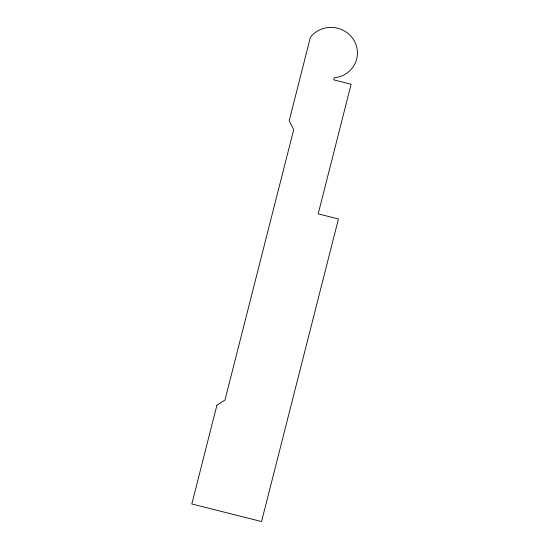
<?xml version="1.0" encoding="UTF-8"?>
<svg xmlns="http://www.w3.org/2000/svg" width="549" height="549" viewBox="0 0 549 549"><rect width="100%" height="100%" fill="white"/><g stroke="black" fill="none" stroke-linecap="round" stroke-linejoin="round"><path stroke-width="0.82" d="M216.917 405.183L191.814 503.975L261.557 521.55L338.452 218.962L318.194 213.856L351.127 84.244L333.71 79.852L334.238 77.766A26.119 25.206 12.6 0 0 353.961 40.372A26.119 25.206 12.6 0 0 310.398 37.305L289.172 120.842L293.694 129.646L224.966 400.084L216.917 405.183"/></g></svg>
